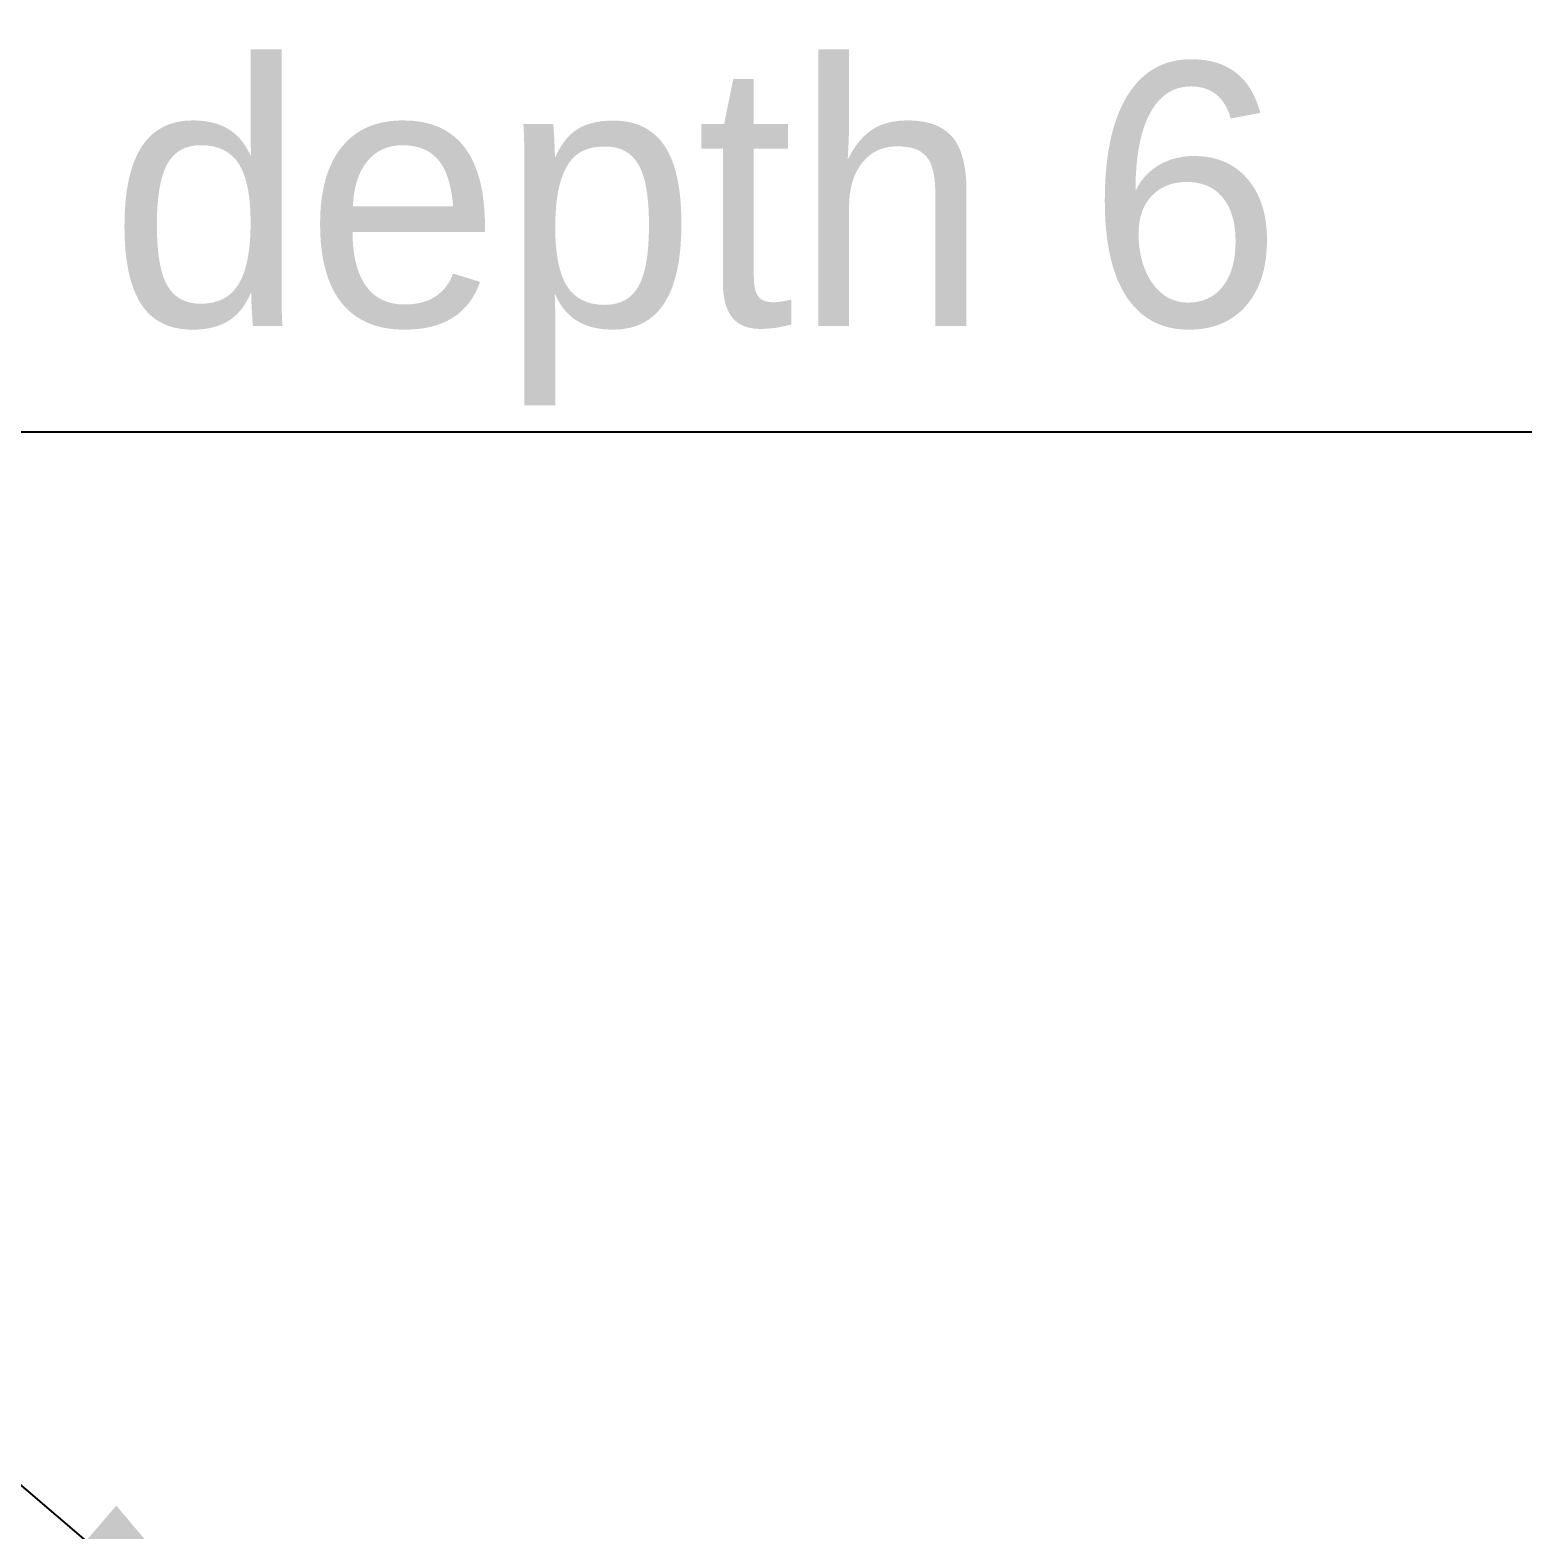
# Model space of a CAD drawing. Header units: millimetres. Extents: x 4086 to 8300, y 123 to 1549.
# Drawn here: x 6896.56 to 6936.32, y 498.13 to 538.09 of the extents above; entities that cross this region are included whole.
import ezdxf
from ezdxf import colors
from ezdxf.entities.mleader import LeaderData, LeaderLine
from ezdxf.math import Vec2, Vec3

# ---------------------------------------------------------------- set-up
doc = ezdxf.new("R2010")
doc.units = ezdxf.units.MM
doc.layers.add('多重引线', color=7, linetype='Continuous')
doc.styles.add('思源黑', font='SourceHanSansCN-Normal.ttf')

msp = doc.modelspace()

# ---------------------------------------------------------------- leaders
at = {"layer": '多重引线'}
ml = msp.add_multileader_mtext('Standard', dxfattribs=at)
ml.set_content('4×M4{\\A1;\\C256; \\fSource Han Sans CN Normal|b0|i0|c0|p34;\\C7;depth }8', style='思源黑')
ml.set_leader_properties()
ml.build(insert=Vec2(0, 0))
ml.multileader.update_dxf_attribs({"text_left_attachment_type": 5, "text_right_attachment_type": 5, "dogleg_length": 10, "arrow_head_size": 7.5})
ctx = ml.context
ctx.base_point, ctx.char_height, ctx.arrow_head_size, ctx.landing_gap_size, ctx.plane_origin = Vec3(6784.9016, 527.887), 7, 7.5, 2.5, Vec3(6860.1355, 395.164)
ctx.left_attachment, ctx.right_attachment, ctx.text_align_type = 5, 5, 1
notes = []
notes.append((ctx, [(1, (1, 1, 0), (6862.8442, 527.887), (-1, 0), 10, [(1, [(6903.764, 492.9763)], 0, [])])]))
ctx.mtext.insert, ctx.mtext.alignment, ctx.mtext.flow_direction = Vec3(6818.8729, 537.7176), 2, 5
ml = msp.add_multileader_mtext('Standard', dxfattribs=at)
ml.set_content('\\pxqc;{\\C256;4}×{\\C256;M5\\A1; \\fSource Han Sans CN Normal|b0|i0|c0|p34;\\C7;depth \\fSource Han Sans CN Normal|b0|i0|c134|p34;\\C256;6}', style='思源黑')
ml.set_leader_properties()
ml.build(insert=Vec2(0, 0))
ml.multileader.update_dxf_attribs({"text_left_attachment_type": 5, "text_right_attachment_type": 5, "dogleg_length": 10, "arrow_head_size": 7.5})
ctx = ml.context
ctx.base_point, ctx.char_height, ctx.arrow_head_size, ctx.landing_gap_size, ctx.plane_origin = Vec3(6867.1804, 527.3764), 7, 7.5, 2.5, Vec3(6971.0105, 386.789)
ctx.left_attachment, ctx.right_attachment, ctx.text_align_type = 5, 5, 1
notes.append((ctx, [(1, (1, 1, 0), (6945.1421, 527.3764), (-1, 0), 10, [(1, [(6963.764, 484.9763)], 0, [])])]))
ctx.mtext.insert, ctx.mtext.alignment, ctx.mtext.flow_direction = Vec3(6901.1613, 537.207), 2, 5
for ctx, leaders in notes:
    for number, flags, end, landing, length, lines in leaders:
        leader = LeaderData()
        leader.index, (leader.has_last_leader_line, leader.has_dogleg_vector, leader.attachment_direction) = number, flags
        leader.last_leader_point, leader.dogleg_vector, leader.dogleg_length = Vec3(end), Vec3(landing), length
        for number, points, colour, breaks in lines:
            line = LeaderLine()
            line.index, line.vertices, line.color, line.breaks = number, Vec3.list(points), colors.encode_raw_color(colour), breaks
            leader.lines.append(line)
        ctx.leaders.append(leader)

doc.saveas('drawing.dxf')
